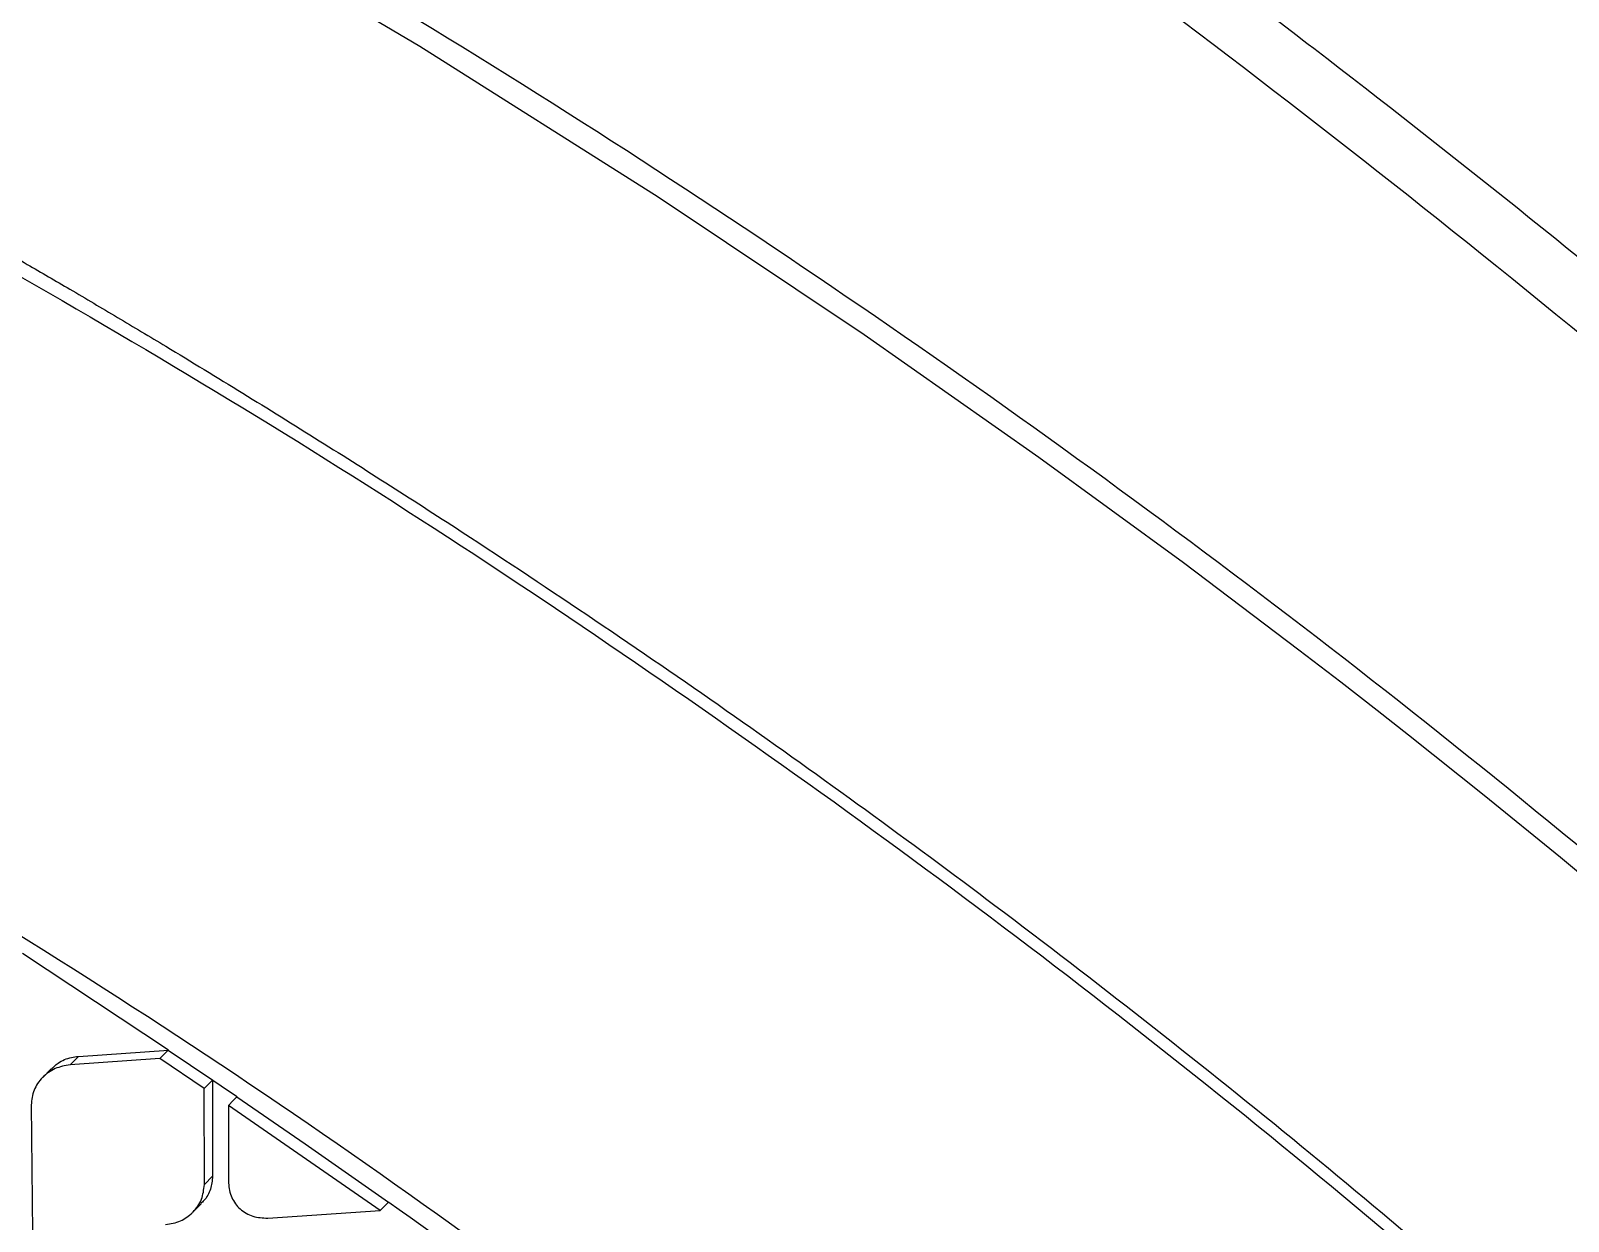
# Model space of a CAD drawing. Extents: x 939 to 1039, y 781 to 934.
# Drawn here: x 1026.544 to 1028.617, y 881.443 to 883.048 of the extents above; entities that cross this region are included whole.
import ezdxf

# ---------------------------------------------------------------- set-up
doc = ezdxf.new("R2010")
doc.units = 0
doc.header["$MEASUREMENT"] = 0
doc.layers.add('1', color=4, linetype='Continuous')

# ---------------------------------------------------------------- blocks, each defined once
blk = doc.blocks.new('Envoy')
at = {"layer": '1', "color": 3, "linetype": 'Continuous', "lineweight": 25}
for p, q in [((87.8793, 82.6302), (88.0759, 82.4998)), ((87.9434, 82.4799), (87.9545, 82.4912)), ((87.9545, 82.4912), (88.0759, 82.4997)), ((88.0755, 82.4996), (88.0643, 82.4883)), ((88.0758, 82.4995), (88.1356, 82.459)), ((87.9177, 82.4742), (87.9065, 82.4629)), ((88.0643, 82.4883), (87.9434, 82.4799)), ((88.1243, 82.4477), (88.0643, 82.4883)), ((88.1243, 82.4477), (88.1355, 82.459)), ((88.1355, 82.4591), (88.1355, 82.3297)), ((88.136, 82.4592), (88.1583, 82.444)), ((88.1244, 82.3184), (88.1243, 82.4477)), ((88.1583, 82.444), (88.1684, 82.4371)), ((88.1682, 82.4367), (88.2601, 82.3735)), ((87.8909, 82.4258), (87.8927, 82.2534)), ((88.3615, 82.2833), (88.1571, 82.4252)), ((88.1571, 82.4252), (88.1571, 82.3205)), ((88.2601, 82.3735), (88.3728, 82.2947)), ((88.1244, 82.3184), (88.1355, 82.3297)), ((88.1088, 82.2812), (88.1199, 82.2925)), ((88.2098, 82.2732), (88.3615, 82.2833)), ((88.3615, 82.2833), (88.3727, 82.2946)), ((88.373, 82.2949), (88.3871, 82.285)), ((88.3871, 82.285), (88.402, 82.2745)), ((88.402, 82.2745), (88.4339, 82.2517))]:
    blk.add_line(p, q, dxfattribs=at)
at = {"layer": '1', "color": 3, "linetype": 'Continuous', "lineweight": 25, "flags": 128}
for points in [[(88.0488, 84.0691), (88.415, 83.8524), (88.736, 83.6494), (89.0136, 83.4639), (89.2493, 83.2989), (89.4443, 83.1566), (89.5999, 83.0392), (89.6563, 82.9958), (89.7054, 82.9576), (89.7474, 82.9246), (89.8494, 82.8433), (89.9524, 82.7595), (90.0543, 82.6748)], [(88.1571, 82.4252), (88.1634, 82.4316), (88.1683, 82.4366)]]:
    blk.add_lwpolyline(points, dxfattribs=at)
at = {"layer": '1', "color": 3, "linetype": 'Continuous', "lineweight": 25}
for points, knots in [([(96.2118, 77.597), (96.0619, 77.8836), (95.7639, 78.4532), (95.3854, 79.0924), (95.1101, 79.5318), (94.9483, 79.7823), (94.7805, 80.0345), (94.5952, 80.3048), (94.3032, 80.7164), (93.8974, 81.256), (93.3763, 81.8952), (92.8322, 82.5113), (92.2738, 83.0952), (91.7022, 83.6481), (91.1187, 84.1713), (90.6212, 84.5847), (90.2203, 84.8995), (89.9235, 85.1243), (89.6266, 85.3412), (89.3462, 85.5387), (88.92, 85.8294), (88.3334, 86.2061), (87.557, 86.6648), (87.0224, 86.9461), (86.7536, 87.0876)], [0, 0, 0, 0, 0.0711711, 0.1414869, 0.1634306, 0.185306, 0.2071172, 0.2301, 0.257441, 0.3181985, 0.3786611, 0.4389219, 0.4990753, 0.5564523, 0.6139144, 0.6715432, 0.6987936, 0.7261074, 0.7534934, 0.7797261, 0.8015906, 0.8670403, 0.9331425, 1, 1, 1, 1]), ([(94.2288, 79.5761), (94.0925, 79.7917), (93.8166, 80.228), (93.3616, 80.8655), (92.8705, 81.4941), (92.3428, 82.1055), (91.7831, 82.6935), (91.1949, 83.2532), (90.5834, 83.7809), (89.955, 84.2718), (89.3179, 84.7265), (88.882, 85.0021), (88.6666, 85.1383)], [0, 0, 0, 0, 0.096388, 0.195023, 0.295826, 0.397717, 0.500085, 0.602465, 0.704379, 0.805192, 0.903705, 1, 1, 1, 1]), ([(93.7278, 79.3301), (93.6794, 79.4072), (93.5895, 79.5504), (93.4604, 79.7461), (93.3506, 79.9086), (93.2593, 80.0406), (93.108, 80.2555), (92.8031, 80.6724), (92.337, 81.2572), (91.772, 81.8966), (91.2289, 82.455), (90.692, 82.961), (90.1665, 83.4178), (89.7244, 83.7718), (89.3777, 84.0331), (89.1404, 84.2055), (88.9524, 84.3373), (88.8046, 84.4385), (88.6807, 84.5218), (88.5269, 84.6231), (88.3425, 84.7412), (88.1267, 84.876), (87.9707, 84.9687), (87.8875, 85.0182)], [0, 0, 0, 0, 0.033201, 0.061621, 0.085456, 0.104689, 0.120112, 0.181265, 0.292929, 0.392547, 0.492182, 0.576755, 0.661373, 0.745915, 0.78311, 0.81961, 0.852831, 0.866767, 0.884899, 0.907265, 0.933869, 0.964717, 1, 1, 1, 1]), ([(87.8503, 84.9524), (88.0837, 84.8104), (88.55, 84.5267), (89.2217, 84.0586), (89.8714, 83.5608), (90.4966, 83.0317), (91.0631, 82.5049), (91.5746, 81.9876), (92.0348, 81.4845), (92.4754, 80.963), (92.8943, 80.4232), (93.2936, 79.8679), (93.5395, 79.4841), (93.6624, 79.2922)], [0, 0, 0, 0, 0.100069, 0.199912, 0.299747, 0.399786, 0.499826, 0.583023, 0.66622, 0.749552, 0.833044, 0.916507, 1, 1, 1, 1]), ([(94.0156, 79.445), (93.8811, 79.6575), (93.6091, 80.0873), (93.1604, 80.7153), (92.6763, 81.3344), (92.1564, 81.9365), (91.6052, 82.5156), (91.026, 83.0669), (90.4238, 83.5868), (89.8048, 84.0706), (89.1772, 84.519), (88.7478, 84.7907), (88.5355, 84.9251)], [0, 0, 0, 0, 0.096435, 0.195093, 0.295893, 0.397757, 0.500085, 0.602425, 0.704313, 0.805123, 0.903659, 1, 1, 1, 1]), ([(87.6506, 84.3246), (87.8719, 84.202), (88.3144, 83.9568), (88.9541, 83.5477), (89.57, 83.1067), (90.1573, 82.6323), (90.7148, 82.1263), (91.2396, 81.5857), (91.7328, 81.0129), (92.1931, 80.4106), (92.6233, 79.7847), (92.8813, 79.3496), (93.0104, 79.1319)], [0, 0, 0, 0, 0.100262, 0.200594, 0.300842, 0.400493, 0.499762, 0.599107, 0.699009, 0.799377, 0.89967, 1, 1, 1, 1]), ([(87.5343, 83.7349), (87.7372, 83.6215), (88.1427, 83.3947), (88.7272, 83.0142), (89.2908, 82.6058), (89.8296, 82.168), (90.3393, 81.7002), (90.8202, 81.2035), (91.2725, 80.6779), (91.6956, 80.1259), (92.0923, 79.5526), (92.3305, 79.1538), (92.4497, 78.9543)], [0, 0, 0, 0, 0.100345, 0.20059, 0.300906, 0.400756, 0.500092, 0.599382, 0.699069, 0.799349, 0.899659, 1, 1, 1, 1]), ([(87.543, 83.7502), (87.5572, 83.7423), (87.5944, 83.7216), (87.6622, 83.6841), (87.7409, 83.6404), (87.818, 83.5972), (87.8836, 83.5599), (87.9454, 83.5238), (88.0076, 83.487), (88.1202, 83.4196), (88.2794, 83.3217), (88.5362, 83.1574), (88.8415, 82.9509), (89.2118, 82.6818), (89.5921, 82.3842), (89.9779, 82.0548), (90.3804, 81.6796), (90.7974, 81.2505), (91.2228, 80.7626), (91.5792, 80.308), (91.8743, 79.8975), (92.0524, 79.6322), (92.1651, 79.457), (92.217, 79.375), (92.2684, 79.2923), (92.3178, 79.2117), (92.3679, 79.1287), (92.416, 79.0467), (92.4493, 78.9897), (92.4648, 78.9633)], [0, 0, 0, 0, 0.007015, 0.018363, 0.033423, 0.04585, 0.056436, 0.065972, 0.076734, 0.087612, 0.122549, 0.157338, 0.219068, 0.281467, 0.354683, 0.427219, 0.500115, 0.591822, 0.685047, 0.779145, 0.840884, 0.903128, 0.916964, 0.930722, 0.945004, 0.958991, 0.971501, 0.986828, 1, 1, 1, 1]), ([(87.3803, 82.9519), (87.5979, 82.8235), (88.033, 82.5666), (88.6536, 82.1305), (89.2472, 81.6587), (89.8083, 81.1482), (90.3336, 80.6011), (90.8212, 80.0207), (91.2739, 79.4124), (91.5426, 78.9848), (91.677, 78.771)], [0, 0, 0, 0, 0.125001, 0.250001, 0.375003, 0.499997, 0.624991, 0.749994, 0.874996, 1, 1, 1, 1]), ([(87.9181, 82.4737), (87.921, 82.4766), (87.9285, 82.4843), (87.9418, 82.4896), (87.9514, 82.4908), (87.9545, 82.4912)], [0, 0, 0, 0, 0.301797, 0.777663, 1, 1, 1, 1]), ([(87.9434, 82.4799), (87.9364, 82.4786), (87.9226, 82.4761), (87.9055, 82.4635), (87.8933, 82.4462), (87.8917, 82.4326), (87.8909, 82.4258)], [0, 0, 0, 0, 0.25039, 0.502684, 0.753822, 1, 1, 1, 1]), ([(88.1355, 82.3297), (88.1348, 82.3238), (88.1335, 82.3121), (88.127, 82.2993), (88.1209, 82.2942), (88.1194, 82.293)], [0, 0, 0, 0, 0.428092, 0.855193, 1, 1, 1, 1]), ([(88.0721, 82.2644), (88.079, 82.2656), (88.0924, 82.2679), (88.1039, 82.2763), (88.1136, 82.286), (88.122, 82.2979), (88.1236, 82.3116), (88.1244, 82.3184)], [0, 0, 0, 0, 0.249994, 0.486628, 0.502379, 0.753504, 1, 1, 1, 1]), ([(88.1571, 82.3205), (88.1573, 82.3172), (88.1577, 82.3105), (88.161, 82.301), (88.1659, 82.2925), (88.1725, 82.2853), (88.1805, 82.2795), (88.1928, 82.2739), (88.203, 82.2735), (88.2098, 82.2732)], [0, 0, 0, 0, 0.128991, 0.254455, 0.377202, 0.498182, 0.620831, 0.747167, 1, 1, 1, 1])]:
    blk.add_open_spline(points, degree=3, knots=knots, dxfattribs=at)

msp = doc.modelspace()

# ---------------------------------------------------------------- block references
at = {"layer": '1'}
msp.add_blockref('Envoy', (938.6538, 799.1744), dxfattribs=at)

doc.saveas('drawing.dxf')
